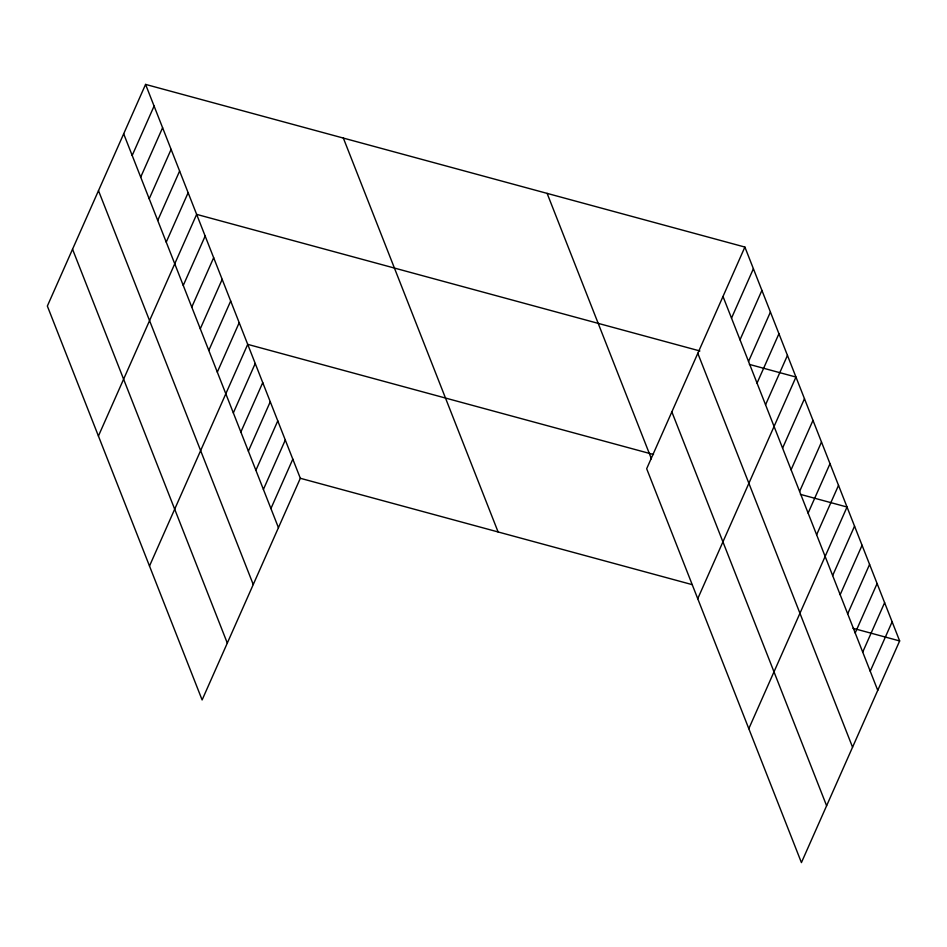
<?xml version="1.0" encoding="UTF-8"?>
<svg xmlns="http://www.w3.org/2000/svg" width="947" height="947" viewBox="0 0 947 947"><rect width="100%" height="100%" fill="white"/><g stroke="black" fill="none" stroke-linecap="round" stroke-linejoin="round"><path stroke-width="1.42" d="M145.578 84.401L47.35 306.059L202.113 699.94L300.329 478.282L145.578 84.401L744.887 247.06L899.65 640.941L801.422 862.599L646.671 468.718L744.887 247.06M132.189 155.474L154.089 106.064M140.701 177.136L162.6 127.727M149.212 198.799L171.111 149.389M157.723 220.462L179.622 171.052M166.234 242.124L188.133 192.715M98.417 436.034L196.645 214.377L699.904 350.97M183.256 285.449L205.156 236.04M191.768 307.112L213.667 257.702M200.291 328.775L222.178 279.365M208.802 350.437L230.689 301.028M217.313 372.112L239.2 322.69M149.496 566.022L247.712 344.365L653.501 454.501M233.341 412.904L255.228 363.494M240.858 432.033L262.745 382.624M248.374 451.163L270.262 401.753M255.891 470.292L277.779 420.882M263.408 489.433L285.296 440.012M270.925 508.563L292.812 459.153M731.51 318.133L753.398 268.723M740.021 339.807L761.909 290.386M748.532 361.47L770.42 312.06M757.044 383.133L778.943 333.723M765.555 404.795L787.454 355.385M697.738 598.705L795.965 377.048L749.337 364.394M782.577 448.12L804.477 398.711M791.088 469.783L812.988 420.373M799.599 491.446L821.499 442.036M808.111 513.108L830.01 463.699M816.622 534.771L838.521 485.361M748.805 728.681L847.032 507.024L800.416 494.37M832.65 575.575L854.549 526.153M840.167 594.704L862.066 545.294M847.683 613.834L869.583 564.424M855.2 632.963L877.1 583.553M862.717 652.092L884.616 602.683M870.234 671.222L892.133 621.812M300.329 478.282L692.044 584.595M853.034 628.299L899.65 640.941M722.999 296.47L877.751 690.363M697.809 353.314L852.56 747.195M671.849 411.874L826.613 805.767M547.117 193.377L651.406 458.81M343.347 138.073L498.11 531.965M123.678 133.811L278.442 527.692M98.488 190.643L253.251 584.536M72.54 249.215L227.304 643.096"/></g></svg>
